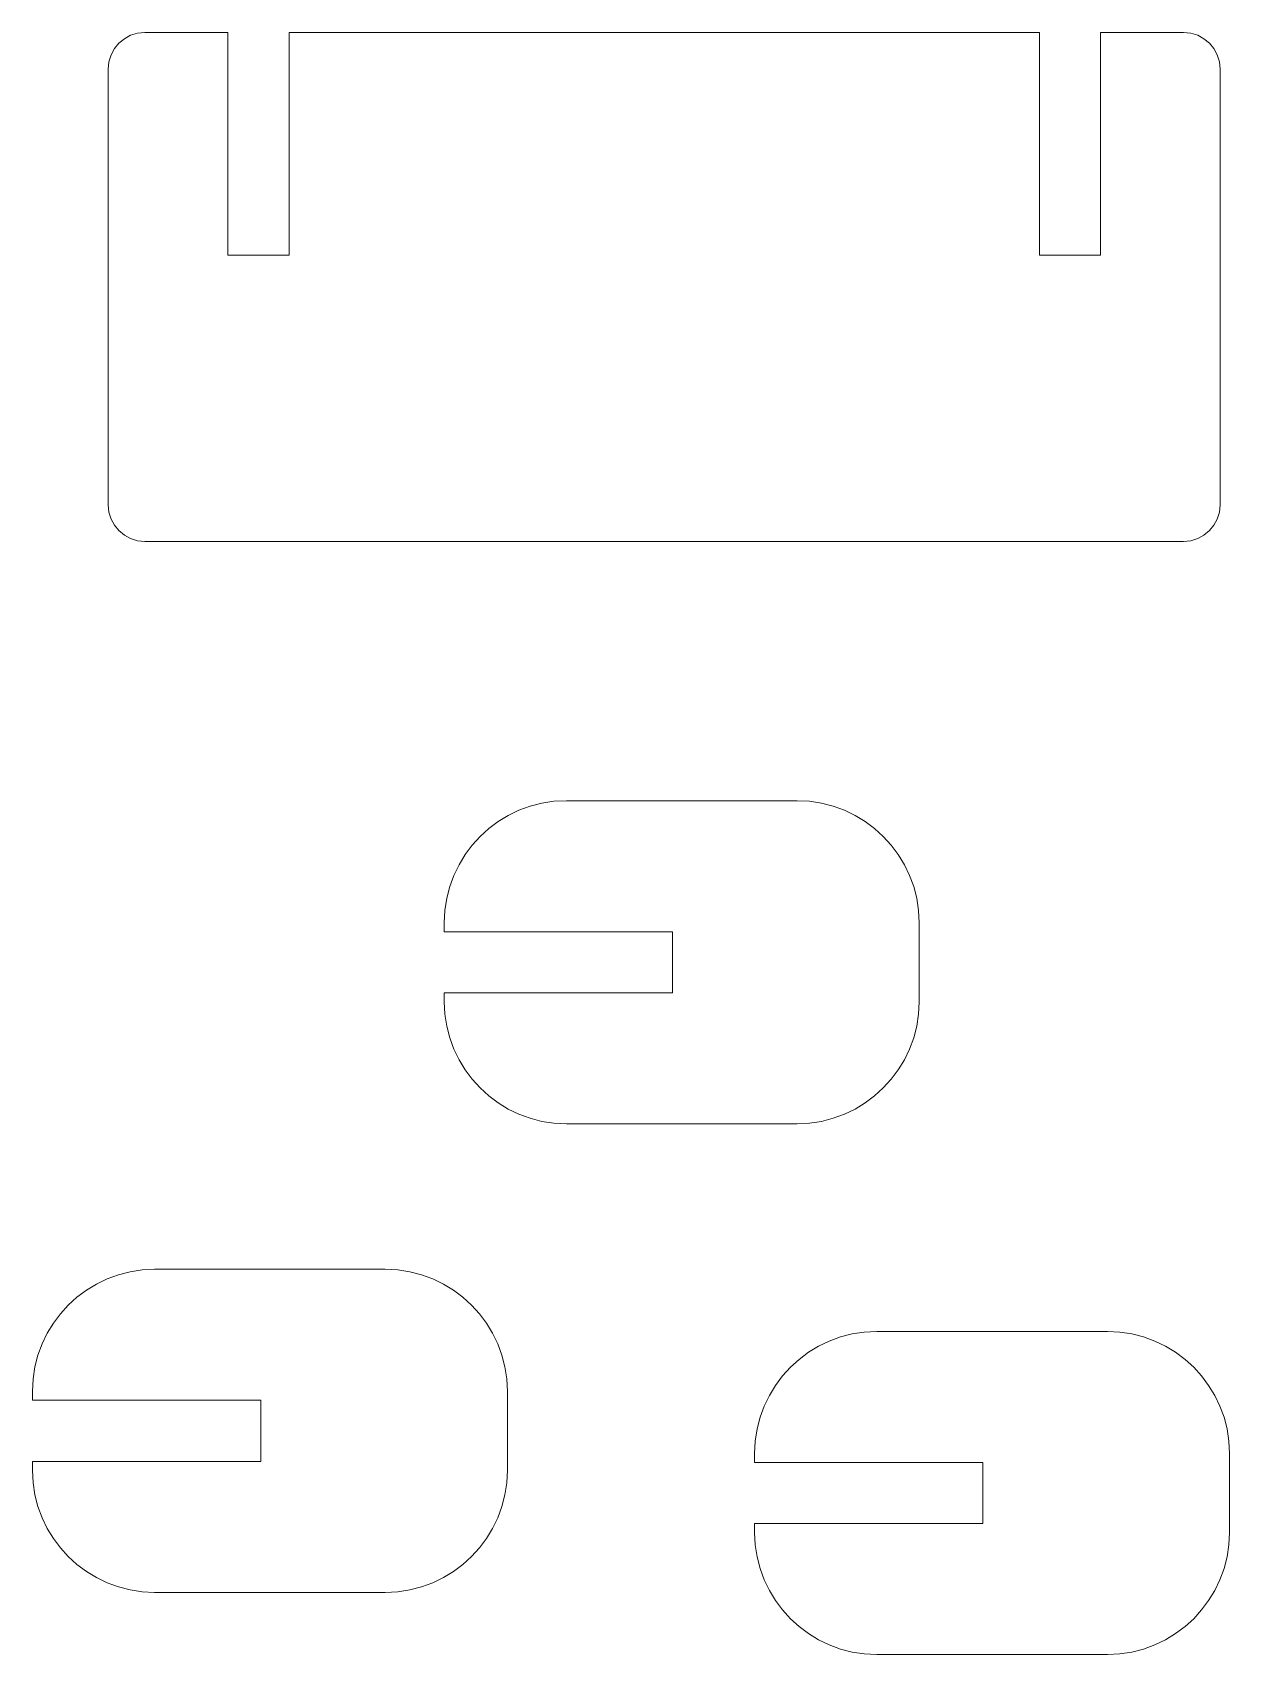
# Model space of a CAD drawing. Header units: millimetres. Extents: x -580 to 580, y -723 to 723.
# Drawn here: x 14.7 to 68.9, y 638 to 711.5 of the extents above; entities that cross this region are included whole.
import ezdxf

# ---------------------------------------------------------------- set-up
doc = ezdxf.new("R2010")
doc.units = ezdxf.units.MM
doc.header["$MEASUREMENT"] = 0
doc.layers.add('Camada 1', color=7, linetype='Continuous')

msp = doc.modelspace()

# ---------------------------------------------------------------- linework, layer by layer
at = {"layer": 'Camada 1', "color": 250, "lineweight": 9}
for points, knots in [([(66.8021, 688.4271), (66.8021, 688.4271), (19.7574, 688.4271), (19.7574, 688.4271), (19.7574, 688.4271), (19.7574, 688.4271), (19.4242, 688.4611), (19.4242, 688.4611), (19.4242, 688.4611), (19.4242, 688.4611), (19.1132, 688.558), (19.1132, 688.558), (19.1132, 688.558), (19.1132, 688.558), (18.8314, 688.7115), (18.8314, 688.7115), (18.8314, 688.7115), (18.8314, 688.7115), (18.5857, 688.9146), (18.5857, 688.9146), (18.5857, 688.9146), (18.5857, 688.9146), (18.3826, 689.1603), (18.3826, 689.1603), (18.3826, 689.1603), (18.3826, 689.1603), (18.2292, 689.4421), (18.2292, 689.4421), (18.2292, 689.4421), (18.2292, 689.4421), (18.1321, 689.753), (18.1321, 689.753), (18.1321, 689.753), (18.1321, 689.753), (18.0982, 690.0864), (18.0982, 690.0864), (18.0982, 690.0864), (18.0982, 690.0864), (18.0982, 709.8155), (18.0982, 709.8155), (18.0982, 709.8155), (18.0982, 709.8155), (18.1321, 710.1488), (18.1321, 710.1488), (18.1321, 710.1488), (18.1321, 710.1488), (18.2292, 710.4597), (18.2292, 710.4597), (18.2292, 710.4597), (18.2292, 710.4597), (18.3826, 710.7415), (18.3826, 710.7415), (18.3826, 710.7415), (18.3826, 710.7415), (18.5857, 710.9874), (18.5857, 710.9874), (18.5857, 710.9874), (18.5857, 710.9874), (18.8314, 711.1903), (18.8314, 711.1903), (18.8314, 711.1903), (18.8314, 711.1903), (19.1132, 711.3438), (19.1132, 711.3438), (19.1132, 711.3438), (19.1132, 711.3438), (19.4242, 711.4409), (19.4242, 711.4409), (19.4242, 711.4409), (19.4242, 711.4409), (19.7574, 711.4747), (19.7574, 711.4747), (19.7574, 711.4747), (19.7574, 711.4747), (23.5227, 711.4747), (23.5227, 711.4747), (23.5227, 711.4747), (23.5227, 711.4747), (23.5227, 701.3955), (23.5227, 701.3955), (23.5227, 701.3955), (23.5227, 701.3955), (26.2881, 701.3955), (26.2881, 701.3955), (26.2881, 701.3955), (26.2881, 701.3955), (26.2881, 711.4747), (26.2881, 711.4747), (26.2881, 711.4747), (26.2881, 711.4747), (60.272, 711.4747), (60.272, 711.4747), (60.272, 711.4747), (60.272, 711.4747), (60.272, 701.3955), (60.272, 701.3955), (60.272, 701.3955), (60.272, 701.3955), (63.0374, 701.3955), (63.0374, 701.3955), (63.0374, 701.3955), (63.0374, 701.3955), (63.0374, 711.4747), (63.0374, 711.4747), (63.0374, 711.4747), (63.0374, 711.4747), (66.8021, 711.4747), (66.8021, 711.4747), (66.8021, 711.4747), (66.8021, 711.4747), (67.1355, 711.4409), (67.1355, 711.4409), (67.1355, 711.4409), (67.1355, 711.4409), (67.4464, 711.3438), (67.4464, 711.3438), (67.4464, 711.3438), (67.4464, 711.3438), (67.7282, 711.1903), (67.7282, 711.1903), (67.7282, 711.1903), (67.7282, 711.1903), (67.974, 710.9874), (67.974, 710.9874), (67.974, 710.9874), (67.974, 710.9874), (68.177, 710.7415), (68.177, 710.7415), (68.177, 710.7415), (68.177, 710.7415), (68.3305, 710.4597), (68.3305, 710.4597), (68.3305, 710.4597), (68.3305, 710.4597), (68.4275, 710.1488), (68.4275, 710.1488), (68.4275, 710.1488), (68.4275, 710.1488), (68.4614, 709.8155), (68.4614, 709.8155), (68.4614, 709.8155), (68.4614, 709.8155), (68.4614, 690.0864), (68.4614, 690.0864), (68.4614, 690.0864), (68.4614, 690.0864), (68.4275, 689.753), (68.4275, 689.753), (68.4275, 689.753), (68.4275, 689.753), (68.3305, 689.4421), (68.3305, 689.4421), (68.3305, 689.4421), (68.3305, 689.4421), (68.177, 689.1603), (68.177, 689.1603), (68.177, 689.1603), (68.177, 689.1603), (67.974, 688.9146), (67.974, 688.9146), (67.974, 688.9146), (67.974, 688.9146), (67.7282, 688.7115), (67.7282, 688.7115), (67.7282, 688.7115), (67.7282, 688.7115), (67.4464, 688.558), (67.4464, 688.558), (67.4464, 688.558), (67.4464, 688.558), (67.1355, 688.4611), (67.1355, 688.4611), (67.1355, 688.4611), (67.1355, 688.4611), (66.8021, 688.4271), (66.8021, 688.4271), (66.8021, 688.4271), (66.8021, 688.4271), (66.8021, 688.4271), (66.8021, 688.4271)], [0, 0, 0, 0, 0.0217391, 0.0217391, 0.0217391, 0.0217391, 0.0434783, 0.0434783, 0.0434783, 0.0434783, 0.0652174, 0.0652174, 0.0652174, 0.0652174, 0.0869565, 0.0869565, 0.0869565, 0.0869565, 0.1086957, 0.1086957, 0.1086957, 0.1086957, 0.1304348, 0.1304348, 0.1304348, 0.1304348, 0.1521739, 0.1521739, 0.1521739, 0.1521739, 0.173913, 0.173913, 0.173913, 0.173913, 0.1956522, 0.1956522, 0.1956522, 0.1956522, 0.2173913, 0.2173913, 0.2173913, 0.2173913, 0.2391304, 0.2391304, 0.2391304, 0.2391304, 0.2608696, 0.2608696, 0.2608696, 0.2608696, 0.2826087, 0.2826087, 0.2826087, 0.2826087, 0.3043478, 0.3043478, 0.3043478, 0.3043478, 0.326087, 0.326087, 0.326087, 0.326087, 0.3478261, 0.3478261, 0.3478261, 0.3478261, 0.3695652, 0.3695652, 0.3695652, 0.3695652, 0.3913043, 0.3913043, 0.3913043, 0.3913043, 0.4130435, 0.4130435, 0.4130435, 0.4130435, 0.4347826, 0.4347826, 0.4347826, 0.4347826, 0.4565217, 0.4565217, 0.4565217, 0.4565217, 0.4782609, 0.4782609, 0.4782609, 0.4782609, 0.5, 0.5, 0.5, 0.5, 0.5217391, 0.5217391, 0.5217391, 0.5217391, 0.5434783, 0.5434783, 0.5434783, 0.5434783, 0.5652174, 0.5652174, 0.5652174, 0.5652174, 0.5869565, 0.5869565, 0.5869565, 0.5869565, 0.6086957, 0.6086957, 0.6086957, 0.6086957, 0.6304348, 0.6304348, 0.6304348, 0.6304348, 0.6521739, 0.6521739, 0.6521739, 0.6521739, 0.673913, 0.673913, 0.673913, 0.673913, 0.6956522, 0.6956522, 0.6956522, 0.6956522, 0.7173913, 0.7173913, 0.7173913, 0.7173913, 0.7391304, 0.7391304, 0.7391304, 0.7391304, 0.7608696, 0.7608696, 0.7608696, 0.7608696, 0.7826087, 0.7826087, 0.7826087, 0.7826087, 0.8043478, 0.8043478, 0.8043478, 0.8043478, 0.826087, 0.826087, 0.826087, 0.826087, 0.8478261, 0.8478261, 0.8478261, 0.8478261, 0.8695652, 0.8695652, 0.8695652, 0.8695652, 0.8913043, 0.8913043, 0.8913043, 0.8913043, 0.9130435, 0.9130435, 0.9130435, 0.9130435, 0.9347826, 0.9347826, 0.9347826, 0.9347826, 0.9565217, 0.9565217, 0.9565217, 0.9565217, 1, 1, 1, 1]), ([(33.3185, 671.1576), (33.3185, 671.1576), (33.3185, 670.7544), (33.3185, 670.7544), (33.3185, 670.7544), (33.3185, 670.7544), (43.6554, 670.7544), (43.6554, 670.7544), (43.6554, 670.7544), (43.6554, 670.7544), (43.6554, 667.9891), (43.6554, 667.9891), (43.6554, 667.9891), (43.6554, 667.9891), (33.3185, 667.9891), (33.3185, 667.9891), (33.3185, 667.9891), (33.3185, 667.9891), (33.3185, 667.5853), (33.3185, 667.5853), (33.3185, 667.5853), (33.3185, 667.5853), (33.3472, 667.0219), (33.3472, 667.0219), (33.3472, 667.0219), (33.3472, 667.0219), (33.4314, 666.4744), (33.4314, 666.4744), (33.4314, 666.4744), (33.4314, 666.4744), (33.5682, 665.9454), (33.5682, 665.9454), (33.5682, 665.9454), (33.5682, 665.9454), (33.7549, 665.4379), (33.7549, 665.4379), (33.7549, 665.4379), (33.7549, 665.4379), (33.9886, 664.9547), (33.9886, 664.9547), (33.9886, 664.9547), (33.9886, 664.9547), (34.2664, 664.4986), (34.2664, 664.4986), (34.2664, 664.4986), (34.2664, 664.4986), (34.5855, 664.0726), (34.5855, 664.0726), (34.5855, 664.0726), (34.5855, 664.0726), (34.9432, 663.6793), (34.9432, 663.6793), (34.9432, 663.6793), (34.9432, 663.6793), (35.3364, 663.3217), (35.3364, 663.3217), (35.3364, 663.3217), (35.3364, 663.3217), (35.7625, 663.0026), (35.7625, 663.0026), (35.7625, 663.0026), (35.7625, 663.0026), (36.2186, 662.7248), (36.2186, 662.7248), (36.2186, 662.7248), (36.2186, 662.7248), (36.7017, 662.4911), (36.7017, 662.4911), (36.7017, 662.4911), (36.7017, 662.4911), (37.2093, 662.3044), (37.2093, 662.3044), (37.2093, 662.3044), (37.2093, 662.3044), (37.7382, 662.1675), (37.7382, 662.1675), (37.7382, 662.1675), (37.7382, 662.1675), (38.2858, 662.0834), (38.2858, 662.0834), (38.2858, 662.0834), (38.2858, 662.0834), (38.8492, 662.0546), (38.8492, 662.0546), (38.8492, 662.0546), (38.8492, 662.0546), (49.2989, 662.0546), (49.2989, 662.0546), (49.2989, 662.0546), (49.2989, 662.0546), (49.8623, 662.0834), (49.8623, 662.0834), (49.8623, 662.0834), (49.8623, 662.0834), (50.41, 662.1675), (50.41, 662.1675), (50.41, 662.1675), (50.41, 662.1675), (50.9389, 662.3044), (50.9389, 662.3044), (50.9389, 662.3044), (50.9389, 662.3044), (51.4464, 662.4911), (51.4464, 662.4911), (51.4464, 662.4911), (51.4464, 662.4911), (51.9296, 662.7248), (51.9296, 662.7248), (51.9296, 662.7248), (51.9296, 662.7248), (52.3856, 663.0026), (52.3856, 663.0026), (52.3856, 663.0026), (52.3856, 663.0026), (52.8118, 663.3217), (52.8118, 663.3217), (52.8118, 663.3217), (52.8118, 663.3217), (53.205, 663.6793), (53.205, 663.6793), (53.205, 663.6793), (53.205, 663.6793), (53.5627, 664.0726), (53.5627, 664.0726), (53.5627, 664.0726), (53.5627, 664.0726), (53.8818, 664.4986), (53.8818, 664.4986), (53.8818, 664.4986), (53.8818, 664.4986), (54.1596, 664.9547), (54.1596, 664.9547), (54.1596, 664.9547), (54.1596, 664.9547), (54.3933, 665.4379), (54.3933, 665.4379), (54.3933, 665.4379), (54.3933, 665.4379), (54.5799, 665.9454), (54.5799, 665.9454), (54.5799, 665.9454), (54.5799, 665.9454), (54.7167, 666.4744), (54.7167, 666.4744), (54.7167, 666.4744), (54.7167, 666.4744), (54.801, 667.0219), (54.801, 667.0219), (54.801, 667.0219), (54.801, 667.0219), (54.8296, 667.5853), (54.8296, 667.5853), (54.8296, 667.5853), (54.8296, 667.5853), (54.8296, 671.1576), (54.8296, 671.1576), (54.8296, 671.1576), (54.8296, 671.1576), (54.801, 671.721), (54.801, 671.721), (54.801, 671.721), (54.801, 671.721), (54.7167, 672.2686), (54.7167, 672.2686), (54.7167, 672.2686), (54.7167, 672.2686), (54.5799, 672.7977), (54.5799, 672.7977), (54.5799, 672.7977), (54.5799, 672.7977), (54.3933, 673.3051), (54.3933, 673.3051), (54.3933, 673.3051), (54.3933, 673.3051), (54.1596, 673.7883), (54.1596, 673.7883), (54.1596, 673.7883), (54.1596, 673.7883), (53.8818, 674.2444), (53.8818, 674.2444), (53.8818, 674.2444), (53.8818, 674.2444), (53.5627, 674.6704), (53.5627, 674.6704), (53.5627, 674.6704), (53.5627, 674.6704), (53.205, 675.0637), (53.205, 675.0637), (53.205, 675.0637), (53.205, 675.0637), (52.8118, 675.4213), (52.8118, 675.4213), (52.8118, 675.4213), (52.8118, 675.4213), (52.3856, 675.7404), (52.3856, 675.7404), (52.3856, 675.7404), (52.3856, 675.7404), (51.9296, 676.0183), (51.9296, 676.0183), (51.9296, 676.0183), (51.9296, 676.0183), (51.4464, 676.2519), (51.4464, 676.2519), (51.4464, 676.2519), (51.4464, 676.2519), (50.9389, 676.4386), (50.9389, 676.4386), (50.9389, 676.4386), (50.9389, 676.4386), (50.41, 676.5755), (50.41, 676.5755), (50.41, 676.5755), (50.41, 676.5755), (49.8623, 676.6597), (49.8623, 676.6597), (49.8623, 676.6597), (49.8623, 676.6597), (49.2989, 676.6883), (49.2989, 676.6883), (49.2989, 676.6883), (49.2989, 676.6883), (38.8492, 676.6883), (38.8492, 676.6883), (38.8492, 676.6883), (38.8492, 676.6883), (38.2858, 676.6597), (38.2858, 676.6597), (38.2858, 676.6597), (38.2858, 676.6597), (37.7382, 676.5755), (37.7382, 676.5755), (37.7382, 676.5755), (37.7382, 676.5755), (37.2093, 676.4386), (37.2093, 676.4386), (37.2093, 676.4386), (37.2093, 676.4386), (36.7017, 676.2519), (36.7017, 676.2519), (36.7017, 676.2519), (36.7017, 676.2519), (36.2186, 676.0183), (36.2186, 676.0183), (36.2186, 676.0183), (36.2186, 676.0183), (35.7625, 675.7404), (35.7625, 675.7404), (35.7625, 675.7404), (35.7625, 675.7404), (35.3364, 675.4213), (35.3364, 675.4213), (35.3364, 675.4213), (35.3364, 675.4213), (34.9432, 675.0637), (34.9432, 675.0637), (34.9432, 675.0637), (34.9432, 675.0637), (34.5855, 674.6704), (34.5855, 674.6704), (34.5855, 674.6704), (34.5855, 674.6704), (34.2664, 674.2444), (34.2664, 674.2444), (34.2664, 674.2444), (34.2664, 674.2444), (33.9886, 673.7883), (33.9886, 673.7883), (33.9886, 673.7883), (33.9886, 673.7883), (33.7549, 673.3051), (33.7549, 673.3051), (33.7549, 673.3051), (33.7549, 673.3051), (33.5682, 672.7977), (33.5682, 672.7977), (33.5682, 672.7977), (33.5682, 672.7977), (33.4314, 672.2686), (33.4314, 672.2686), (33.4314, 672.2686), (33.4314, 672.2686), (33.3472, 671.721), (33.3472, 671.721), (33.3472, 671.721), (33.3472, 671.721), (33.3185, 671.1576), (33.3185, 671.1576), (33.3185, 671.1576), (33.3185, 671.1576), (33.3185, 671.1576), (33.3185, 671.1576)], [0, 0, 0, 0, 0.0135135, 0.0135135, 0.0135135, 0.0135135, 0.027027, 0.027027, 0.027027, 0.027027, 0.0405405, 0.0405405, 0.0405405, 0.0405405, 0.0540541, 0.0540541, 0.0540541, 0.0540541, 0.0675676, 0.0675676, 0.0675676, 0.0675676, 0.0810811, 0.0810811, 0.0810811, 0.0810811, 0.0945946, 0.0945946, 0.0945946, 0.0945946, 0.1081081, 0.1081081, 0.1081081, 0.1081081, 0.1216216, 0.1216216, 0.1216216, 0.1216216, 0.1351351, 0.1351351, 0.1351351, 0.1351351, 0.1486486, 0.1486486, 0.1486486, 0.1486486, 0.1621622, 0.1621622, 0.1621622, 0.1621622, 0.1756757, 0.1756757, 0.1756757, 0.1756757, 0.1891892, 0.1891892, 0.1891892, 0.1891892, 0.2027027, 0.2027027, 0.2027027, 0.2027027, 0.2162162, 0.2162162, 0.2162162, 0.2162162, 0.2297297, 0.2297297, 0.2297297, 0.2297297, 0.2432432, 0.2432432, 0.2432432, 0.2432432, 0.2567568, 0.2567568, 0.2567568, 0.2567568, 0.2702703, 0.2702703, 0.2702703, 0.2702703, 0.2837838, 0.2837838, 0.2837838, 0.2837838, 0.2972973, 0.2972973, 0.2972973, 0.2972973, 0.3108108, 0.3108108, 0.3108108, 0.3108108, 0.3243243, 0.3243243, 0.3243243, 0.3243243, 0.3378378, 0.3378378, 0.3378378, 0.3378378, 0.3513514, 0.3513514, 0.3513514, 0.3513514, 0.3648649, 0.3648649, 0.3648649, 0.3648649, 0.3783784, 0.3783784, 0.3783784, 0.3783784, 0.3918919, 0.3918919, 0.3918919, 0.3918919, 0.4054054, 0.4054054, 0.4054054, 0.4054054, 0.4189189, 0.4189189, 0.4189189, 0.4189189, 0.4324324, 0.4324324, 0.4324324, 0.4324324, 0.4459459, 0.4459459, 0.4459459, 0.4459459, 0.4594595, 0.4594595, 0.4594595, 0.4594595, 0.472973, 0.472973, 0.472973, 0.472973, 0.4864865, 0.4864865, 0.4864865, 0.4864865, 0.5, 0.5, 0.5, 0.5, 0.5135135, 0.5135135, 0.5135135, 0.5135135, 0.527027, 0.527027, 0.527027, 0.527027, 0.5405405, 0.5405405, 0.5405405, 0.5405405, 0.5540541, 0.5540541, 0.5540541, 0.5540541, 0.5675676, 0.5675676, 0.5675676, 0.5675676, 0.5810811, 0.5810811, 0.5810811, 0.5810811, 0.5945946, 0.5945946, 0.5945946, 0.5945946, 0.6081081, 0.6081081, 0.6081081, 0.6081081, 0.6216216, 0.6216216, 0.6216216, 0.6216216, 0.6351351, 0.6351351, 0.6351351, 0.6351351, 0.6486486, 0.6486486, 0.6486486, 0.6486486, 0.6621622, 0.6621622, 0.6621622, 0.6621622, 0.6756757, 0.6756757, 0.6756757, 0.6756757, 0.6891892, 0.6891892, 0.6891892, 0.6891892, 0.7027027, 0.7027027, 0.7027027, 0.7027027, 0.7162162, 0.7162162, 0.7162162, 0.7162162, 0.7297297, 0.7297297, 0.7297297, 0.7297297, 0.7432432, 0.7432432, 0.7432432, 0.7432432, 0.7567568, 0.7567568, 0.7567568, 0.7567568, 0.7702703, 0.7702703, 0.7702703, 0.7702703, 0.7837838, 0.7837838, 0.7837838, 0.7837838, 0.7972973, 0.7972973, 0.7972973, 0.7972973, 0.8108108, 0.8108108, 0.8108108, 0.8108108, 0.8243243, 0.8243243, 0.8243243, 0.8243243, 0.8378378, 0.8378378, 0.8378378, 0.8378378, 0.8513514, 0.8513514, 0.8513514, 0.8513514, 0.8648649, 0.8648649, 0.8648649, 0.8648649, 0.8783784, 0.8783784, 0.8783784, 0.8783784, 0.8918919, 0.8918919, 0.8918919, 0.8918919, 0.9054054, 0.9054054, 0.9054054, 0.9054054, 0.9189189, 0.9189189, 0.9189189, 0.9189189, 0.9324324, 0.9324324, 0.9324324, 0.9324324, 0.9459459, 0.9459459, 0.9459459, 0.9459459, 0.9594595, 0.9594595, 0.9594595, 0.9594595, 0.972973, 0.972973, 0.972973, 0.972973, 1, 1, 1, 1]), ([(14.6676, 649.9404), (14.6676, 649.9404), (14.6676, 649.5372), (14.6676, 649.5372), (14.6676, 649.5372), (14.6676, 649.5372), (25.0045, 649.5372), (25.0045, 649.5372), (25.0045, 649.5372), (25.0045, 649.5372), (25.0045, 646.7718), (25.0045, 646.7718), (25.0045, 646.7718), (25.0045, 646.7718), (14.6676, 646.7718), (14.6676, 646.7718), (14.6676, 646.7718), (14.6676, 646.7718), (14.6676, 646.3681), (14.6676, 646.3681), (14.6676, 646.3681), (14.6676, 646.3681), (14.6963, 645.8047), (14.6963, 645.8047), (14.6963, 645.8047), (14.6963, 645.8047), (14.7804, 645.2571), (14.7804, 645.2571), (14.7804, 645.2571), (14.7804, 645.2571), (14.9173, 644.7281), (14.9173, 644.7281), (14.9173, 644.7281), (14.9173, 644.7281), (15.104, 644.2206), (15.104, 644.2206), (15.104, 644.2206), (15.104, 644.2206), (15.3377, 643.7374), (15.3377, 643.7374), (15.3377, 643.7374), (15.3377, 643.7374), (15.6155, 643.2814), (15.6155, 643.2814), (15.6155, 643.2814), (15.6155, 643.2814), (15.9346, 642.8553), (15.9346, 642.8553), (15.9346, 642.8553), (15.9346, 642.8553), (16.2923, 642.462), (16.2923, 642.462), (16.2923, 642.462), (16.2923, 642.462), (16.6855, 642.1045), (16.6855, 642.1045), (16.6855, 642.1045), (16.6855, 642.1045), (17.1115, 641.7853), (17.1115, 641.7853), (17.1115, 641.7853), (17.1115, 641.7853), (17.5676, 641.5075), (17.5676, 641.5075), (17.5676, 641.5075), (17.5676, 641.5075), (18.0508, 641.2738), (18.0508, 641.2738), (18.0508, 641.2738), (18.0508, 641.2738), (18.5584, 641.0872), (18.5584, 641.0872), (18.5584, 641.0872), (18.5584, 641.0872), (19.0873, 640.9503), (19.0873, 640.9503), (19.0873, 640.9503), (19.0873, 640.9503), (19.6349, 640.8661), (19.6349, 640.8661), (19.6349, 640.8661), (19.6349, 640.8661), (20.1983, 640.8374), (20.1983, 640.8374), (20.1983, 640.8374), (20.1983, 640.8374), (30.648, 640.8374), (30.648, 640.8374), (30.648, 640.8374), (30.648, 640.8374), (31.2114, 640.8661), (31.2114, 640.8661), (31.2114, 640.8661), (31.2114, 640.8661), (31.7591, 640.9503), (31.7591, 640.9503), (31.7591, 640.9503), (31.7591, 640.9503), (32.288, 641.0872), (32.288, 641.0872), (32.288, 641.0872), (32.288, 641.0872), (32.7955, 641.2738), (32.7955, 641.2738), (32.7955, 641.2738), (32.7955, 641.2738), (33.2787, 641.5075), (33.2787, 641.5075), (33.2787, 641.5075), (33.2787, 641.5075), (33.7347, 641.7853), (33.7347, 641.7853), (33.7347, 641.7853), (33.7347, 641.7853), (34.1608, 642.1045), (34.1608, 642.1045), (34.1608, 642.1045), (34.1608, 642.1045), (34.5541, 642.462), (34.5541, 642.462), (34.5541, 642.462), (34.5541, 642.462), (34.9116, 642.8553), (34.9116, 642.8553), (34.9116, 642.8553), (34.9116, 642.8553), (35.2309, 643.2814), (35.2309, 643.2814), (35.2309, 643.2814), (35.2309, 643.2814), (35.5087, 643.7374), (35.5087, 643.7374), (35.5087, 643.7374), (35.5087, 643.7374), (35.7423, 644.2206), (35.7423, 644.2206), (35.7423, 644.2206), (35.7423, 644.2206), (35.929, 644.7281), (35.929, 644.7281), (35.929, 644.7281), (35.929, 644.7281), (36.0658, 645.2571), (36.0658, 645.2571), (36.0658, 645.2571), (36.0658, 645.2571), (36.1501, 645.8047), (36.1501, 645.8047), (36.1501, 645.8047), (36.1501, 645.8047), (36.1787, 646.3681), (36.1787, 646.3681), (36.1787, 646.3681), (36.1787, 646.3681), (36.1787, 649.9404), (36.1787, 649.9404), (36.1787, 649.9404), (36.1787, 649.9404), (36.1501, 650.5038), (36.1501, 650.5038), (36.1501, 650.5038), (36.1501, 650.5038), (36.0658, 651.0514), (36.0658, 651.0514), (36.0658, 651.0514), (36.0658, 651.0514), (35.929, 651.5804), (35.929, 651.5804), (35.929, 651.5804), (35.929, 651.5804), (35.7423, 652.0878), (35.7423, 652.0878), (35.7423, 652.0878), (35.7423, 652.0878), (35.5087, 652.571), (35.5087, 652.571), (35.5087, 652.571), (35.5087, 652.571), (35.2309, 653.0271), (35.2309, 653.0271), (35.2309, 653.0271), (35.2309, 653.0271), (34.9116, 653.4532), (34.9116, 653.4532), (34.9116, 653.4532), (34.9116, 653.4532), (34.5541, 653.8464), (34.5541, 653.8464), (34.5541, 653.8464), (34.5541, 653.8464), (34.1608, 654.2041), (34.1608, 654.2041), (34.1608, 654.2041), (34.1608, 654.2041), (33.7347, 654.5232), (33.7347, 654.5232), (33.7347, 654.5232), (33.7347, 654.5232), (33.2787, 654.801), (33.2787, 654.801), (33.2787, 654.801), (33.2787, 654.801), (32.7955, 655.0347), (32.7955, 655.0347), (32.7955, 655.0347), (32.7955, 655.0347), (32.288, 655.2214), (32.288, 655.2214), (32.288, 655.2214), (32.288, 655.2214), (31.7591, 655.3582), (31.7591, 655.3582), (31.7591, 655.3582), (31.7591, 655.3582), (31.2114, 655.4424), (31.2114, 655.4424), (31.2114, 655.4424), (31.2114, 655.4424), (30.648, 655.4711), (30.648, 655.4711), (30.648, 655.4711), (30.648, 655.4711), (20.1983, 655.4711), (20.1983, 655.4711), (20.1983, 655.4711), (20.1983, 655.4711), (19.6349, 655.4424), (19.6349, 655.4424), (19.6349, 655.4424), (19.6349, 655.4424), (19.0873, 655.3582), (19.0873, 655.3582), (19.0873, 655.3582), (19.0873, 655.3582), (18.5584, 655.2214), (18.5584, 655.2214), (18.5584, 655.2214), (18.5584, 655.2214), (18.0508, 655.0347), (18.0508, 655.0347), (18.0508, 655.0347), (18.0508, 655.0347), (17.5676, 654.801), (17.5676, 654.801), (17.5676, 654.801), (17.5676, 654.801), (17.1115, 654.5232), (17.1115, 654.5232), (17.1115, 654.5232), (17.1115, 654.5232), (16.6855, 654.2041), (16.6855, 654.2041), (16.6855, 654.2041), (16.6855, 654.2041), (16.2923, 653.8464), (16.2923, 653.8464), (16.2923, 653.8464), (16.2923, 653.8464), (15.9346, 653.4532), (15.9346, 653.4532), (15.9346, 653.4532), (15.9346, 653.4532), (15.6155, 653.0271), (15.6155, 653.0271), (15.6155, 653.0271), (15.6155, 653.0271), (15.3377, 652.571), (15.3377, 652.571), (15.3377, 652.571), (15.3377, 652.571), (15.104, 652.0878), (15.104, 652.0878), (15.104, 652.0878), (15.104, 652.0878), (14.9173, 651.5804), (14.9173, 651.5804), (14.9173, 651.5804), (14.9173, 651.5804), (14.7804, 651.0514), (14.7804, 651.0514), (14.7804, 651.0514), (14.7804, 651.0514), (14.6963, 650.5038), (14.6963, 650.5038), (14.6963, 650.5038), (14.6963, 650.5038), (14.6676, 649.9404), (14.6676, 649.9404), (14.6676, 649.9404), (14.6676, 649.9404), (14.6676, 649.9404), (14.6676, 649.9404)], [0, 0, 0, 0, 0.0135135, 0.0135135, 0.0135135, 0.0135135, 0.027027, 0.027027, 0.027027, 0.027027, 0.0405405, 0.0405405, 0.0405405, 0.0405405, 0.0540541, 0.0540541, 0.0540541, 0.0540541, 0.0675676, 0.0675676, 0.0675676, 0.0675676, 0.0810811, 0.0810811, 0.0810811, 0.0810811, 0.0945946, 0.0945946, 0.0945946, 0.0945946, 0.1081081, 0.1081081, 0.1081081, 0.1081081, 0.1216216, 0.1216216, 0.1216216, 0.1216216, 0.1351351, 0.1351351, 0.1351351, 0.1351351, 0.1486486, 0.1486486, 0.1486486, 0.1486486, 0.1621622, 0.1621622, 0.1621622, 0.1621622, 0.1756757, 0.1756757, 0.1756757, 0.1756757, 0.1891892, 0.1891892, 0.1891892, 0.1891892, 0.2027027, 0.2027027, 0.2027027, 0.2027027, 0.2162162, 0.2162162, 0.2162162, 0.2162162, 0.2297297, 0.2297297, 0.2297297, 0.2297297, 0.2432432, 0.2432432, 0.2432432, 0.2432432, 0.2567568, 0.2567568, 0.2567568, 0.2567568, 0.2702703, 0.2702703, 0.2702703, 0.2702703, 0.2837838, 0.2837838, 0.2837838, 0.2837838, 0.2972973, 0.2972973, 0.2972973, 0.2972973, 0.3108108, 0.3108108, 0.3108108, 0.3108108, 0.3243243, 0.3243243, 0.3243243, 0.3243243, 0.3378378, 0.3378378, 0.3378378, 0.3378378, 0.3513514, 0.3513514, 0.3513514, 0.3513514, 0.3648649, 0.3648649, 0.3648649, 0.3648649, 0.3783784, 0.3783784, 0.3783784, 0.3783784, 0.3918919, 0.3918919, 0.3918919, 0.3918919, 0.4054054, 0.4054054, 0.4054054, 0.4054054, 0.4189189, 0.4189189, 0.4189189, 0.4189189, 0.4324324, 0.4324324, 0.4324324, 0.4324324, 0.4459459, 0.4459459, 0.4459459, 0.4459459, 0.4594595, 0.4594595, 0.4594595, 0.4594595, 0.472973, 0.472973, 0.472973, 0.472973, 0.4864865, 0.4864865, 0.4864865, 0.4864865, 0.5, 0.5, 0.5, 0.5, 0.5135135, 0.5135135, 0.5135135, 0.5135135, 0.527027, 0.527027, 0.527027, 0.527027, 0.5405405, 0.5405405, 0.5405405, 0.5405405, 0.5540541, 0.5540541, 0.5540541, 0.5540541, 0.5675676, 0.5675676, 0.5675676, 0.5675676, 0.5810811, 0.5810811, 0.5810811, 0.5810811, 0.5945946, 0.5945946, 0.5945946, 0.5945946, 0.6081081, 0.6081081, 0.6081081, 0.6081081, 0.6216216, 0.6216216, 0.6216216, 0.6216216, 0.6351351, 0.6351351, 0.6351351, 0.6351351, 0.6486486, 0.6486486, 0.6486486, 0.6486486, 0.6621622, 0.6621622, 0.6621622, 0.6621622, 0.6756757, 0.6756757, 0.6756757, 0.6756757, 0.6891892, 0.6891892, 0.6891892, 0.6891892, 0.7027027, 0.7027027, 0.7027027, 0.7027027, 0.7162162, 0.7162162, 0.7162162, 0.7162162, 0.7297297, 0.7297297, 0.7297297, 0.7297297, 0.7432432, 0.7432432, 0.7432432, 0.7432432, 0.7567568, 0.7567568, 0.7567568, 0.7567568, 0.7702703, 0.7702703, 0.7702703, 0.7702703, 0.7837838, 0.7837838, 0.7837838, 0.7837838, 0.7972973, 0.7972973, 0.7972973, 0.7972973, 0.8108108, 0.8108108, 0.8108108, 0.8108108, 0.8243243, 0.8243243, 0.8243243, 0.8243243, 0.8378378, 0.8378378, 0.8378378, 0.8378378, 0.8513514, 0.8513514, 0.8513514, 0.8513514, 0.8648649, 0.8648649, 0.8648649, 0.8648649, 0.8783784, 0.8783784, 0.8783784, 0.8783784, 0.8918919, 0.8918919, 0.8918919, 0.8918919, 0.9054054, 0.9054054, 0.9054054, 0.9054054, 0.9189189, 0.9189189, 0.9189189, 0.9189189, 0.9324324, 0.9324324, 0.9324324, 0.9324324, 0.9459459, 0.9459459, 0.9459459, 0.9459459, 0.9594595, 0.9594595, 0.9594595, 0.9594595, 0.972973, 0.972973, 0.972973, 0.972973, 1, 1, 1, 1]), ([(47.3758, 647.1262), (47.3758, 647.1262), (47.3758, 646.723), (47.3758, 646.723), (47.3758, 646.723), (47.3758, 646.723), (57.7127, 646.723), (57.7127, 646.723), (57.7127, 646.723), (57.7127, 646.723), (57.7127, 643.9576), (57.7127, 643.9576), (57.7127, 643.9576), (57.7127, 643.9576), (47.3758, 643.9576), (47.3758, 643.9576), (47.3758, 643.9576), (47.3758, 643.9576), (47.3758, 643.5539), (47.3758, 643.5539), (47.3758, 643.5539), (47.3758, 643.5539), (47.4045, 642.9905), (47.4045, 642.9905), (47.4045, 642.9905), (47.4045, 642.9905), (47.4887, 642.4429), (47.4887, 642.4429), (47.4887, 642.4429), (47.4887, 642.4429), (47.6255, 641.9139), (47.6255, 641.9139), (47.6255, 641.9139), (47.6255, 641.9139), (47.8122, 641.4064), (47.8122, 641.4064), (47.8122, 641.4064), (47.8122, 641.4064), (48.0459, 640.9232), (48.0459, 640.9232), (48.0459, 640.9232), (48.0459, 640.9232), (48.3237, 640.4672), (48.3237, 640.4672), (48.3237, 640.4672), (48.3237, 640.4672), (48.6428, 640.0411), (48.6428, 640.0411), (48.6428, 640.0411), (48.6428, 640.0411), (49.0005, 639.6478), (49.0005, 639.6478), (49.0005, 639.6478), (49.0005, 639.6478), (49.3937, 639.2902), (49.3937, 639.2902), (49.3937, 639.2902), (49.3937, 639.2902), (49.8198, 638.9711), (49.8198, 638.9711), (49.8198, 638.9711), (49.8198, 638.9711), (50.2758, 638.6933), (50.2758, 638.6933), (50.2758, 638.6933), (50.2758, 638.6933), (50.759, 638.4596), (50.759, 638.4596), (50.759, 638.4596), (50.759, 638.4596), (51.2666, 638.273), (51.2666, 638.273), (51.2666, 638.273), (51.2666, 638.273), (51.7955, 638.1361), (51.7955, 638.1361), (51.7955, 638.1361), (51.7955, 638.1361), (52.3431, 638.0519), (52.3431, 638.0519), (52.3431, 638.0519), (52.3431, 638.0519), (52.9065, 638.0232), (52.9065, 638.0232), (52.9065, 638.0232), (52.9065, 638.0232), (63.3562, 638.0232), (63.3562, 638.0232), (63.3562, 638.0232), (63.3562, 638.0232), (63.9196, 638.0519), (63.9196, 638.0519), (63.9196, 638.0519), (63.9196, 638.0519), (64.4673, 638.1361), (64.4673, 638.1361), (64.4673, 638.1361), (64.4673, 638.1361), (64.9962, 638.273), (64.9962, 638.273), (64.9962, 638.273), (64.9962, 638.273), (65.5037, 638.4596), (65.5037, 638.4596), (65.5037, 638.4596), (65.5037, 638.4596), (65.9869, 638.6933), (65.9869, 638.6933), (65.9869, 638.6933), (65.9869, 638.6933), (66.4429, 638.9711), (66.4429, 638.9711), (66.4429, 638.9711), (66.4429, 638.9711), (66.8691, 639.2902), (66.8691, 639.2902), (66.8691, 639.2902), (66.8691, 639.2902), (67.2623, 639.6478), (67.2623, 639.6478), (67.2623, 639.6478), (67.2623, 639.6478), (67.62, 640.0411), (67.62, 640.0411), (67.62, 640.0411), (67.62, 640.0411), (67.9391, 640.4672), (67.9391, 640.4672), (67.9391, 640.4672), (67.9391, 640.4672), (68.2169, 640.9232), (68.2169, 640.9232), (68.2169, 640.9232), (68.2169, 640.9232), (68.4506, 641.4064), (68.4506, 641.4064), (68.4506, 641.4064), (68.4506, 641.4064), (68.6372, 641.9139), (68.6372, 641.9139), (68.6372, 641.9139), (68.6372, 641.9139), (68.774, 642.4429), (68.774, 642.4429), (68.774, 642.4429), (68.774, 642.4429), (68.8583, 642.9905), (68.8583, 642.9905), (68.8583, 642.9905), (68.8583, 642.9905), (68.8869, 643.5539), (68.8869, 643.5539), (68.8869, 643.5539), (68.8869, 643.5539), (68.8869, 647.1262), (68.8869, 647.1262), (68.8869, 647.1262), (68.8869, 647.1262), (68.8583, 647.6895), (68.8583, 647.6895), (68.8583, 647.6895), (68.8583, 647.6895), (68.774, 648.2372), (68.774, 648.2372), (68.774, 648.2372), (68.774, 648.2372), (68.6372, 648.7662), (68.6372, 648.7662), (68.6372, 648.7662), (68.6372, 648.7662), (68.4506, 649.2736), (68.4506, 649.2736), (68.4506, 649.2736), (68.4506, 649.2736), (68.2169, 649.7568), (68.2169, 649.7568), (68.2169, 649.7568), (68.2169, 649.7568), (67.9391, 650.2129), (67.9391, 650.2129), (67.9391, 650.2129), (67.9391, 650.2129), (67.62, 650.639), (67.62, 650.639), (67.62, 650.639), (67.62, 650.639), (67.2623, 651.0322), (67.2623, 651.0322), (67.2623, 651.0322), (67.2623, 651.0322), (66.8691, 651.3899), (66.8691, 651.3899), (66.8691, 651.3899), (66.8691, 651.3899), (66.4429, 651.709), (66.4429, 651.709), (66.4429, 651.709), (66.4429, 651.709), (65.9869, 651.9868), (65.9869, 651.9868), (65.9869, 651.9868), (65.9869, 651.9868), (65.5037, 652.2205), (65.5037, 652.2205), (65.5037, 652.2205), (65.5037, 652.2205), (64.9962, 652.4071), (64.9962, 652.4071), (64.9962, 652.4071), (64.9962, 652.4071), (64.4673, 652.544), (64.4673, 652.544), (64.4673, 652.544), (64.4673, 652.544), (63.9196, 652.6282), (63.9196, 652.6282), (63.9196, 652.6282), (63.9196, 652.6282), (63.3562, 652.6569), (63.3562, 652.6569), (63.3562, 652.6569), (63.3562, 652.6569), (52.9065, 652.6569), (52.9065, 652.6569), (52.9065, 652.6569), (52.9065, 652.6569), (52.3431, 652.6282), (52.3431, 652.6282), (52.3431, 652.6282), (52.3431, 652.6282), (51.7955, 652.544), (51.7955, 652.544), (51.7955, 652.544), (51.7955, 652.544), (51.2666, 652.4071), (51.2666, 652.4071), (51.2666, 652.4071), (51.2666, 652.4071), (50.759, 652.2205), (50.759, 652.2205), (50.759, 652.2205), (50.759, 652.2205), (50.2758, 651.9868), (50.2758, 651.9868), (50.2758, 651.9868), (50.2758, 651.9868), (49.8198, 651.709), (49.8198, 651.709), (49.8198, 651.709), (49.8198, 651.709), (49.3937, 651.3899), (49.3937, 651.3899), (49.3937, 651.3899), (49.3937, 651.3899), (49.0005, 651.0322), (49.0005, 651.0322), (49.0005, 651.0322), (49.0005, 651.0322), (48.6428, 650.639), (48.6428, 650.639), (48.6428, 650.639), (48.6428, 650.639), (48.3237, 650.2129), (48.3237, 650.2129), (48.3237, 650.2129), (48.3237, 650.2129), (48.0459, 649.7568), (48.0459, 649.7568), (48.0459, 649.7568), (48.0459, 649.7568), (47.8122, 649.2736), (47.8122, 649.2736), (47.8122, 649.2736), (47.8122, 649.2736), (47.6255, 648.7662), (47.6255, 648.7662), (47.6255, 648.7662), (47.6255, 648.7662), (47.4887, 648.2372), (47.4887, 648.2372), (47.4887, 648.2372), (47.4887, 648.2372), (47.4045, 647.6895), (47.4045, 647.6895), (47.4045, 647.6895), (47.4045, 647.6895), (47.3758, 647.1262), (47.3758, 647.1262), (47.3758, 647.1262), (47.3758, 647.1262), (47.3758, 647.1262), (47.3758, 647.1262)], [0, 0, 0, 0, 0.0135135, 0.0135135, 0.0135135, 0.0135135, 0.027027, 0.027027, 0.027027, 0.027027, 0.0405405, 0.0405405, 0.0405405, 0.0405405, 0.0540541, 0.0540541, 0.0540541, 0.0540541, 0.0675676, 0.0675676, 0.0675676, 0.0675676, 0.0810811, 0.0810811, 0.0810811, 0.0810811, 0.0945946, 0.0945946, 0.0945946, 0.0945946, 0.1081081, 0.1081081, 0.1081081, 0.1081081, 0.1216216, 0.1216216, 0.1216216, 0.1216216, 0.1351351, 0.1351351, 0.1351351, 0.1351351, 0.1486486, 0.1486486, 0.1486486, 0.1486486, 0.1621622, 0.1621622, 0.1621622, 0.1621622, 0.1756757, 0.1756757, 0.1756757, 0.1756757, 0.1891892, 0.1891892, 0.1891892, 0.1891892, 0.2027027, 0.2027027, 0.2027027, 0.2027027, 0.2162162, 0.2162162, 0.2162162, 0.2162162, 0.2297297, 0.2297297, 0.2297297, 0.2297297, 0.2432432, 0.2432432, 0.2432432, 0.2432432, 0.2567568, 0.2567568, 0.2567568, 0.2567568, 0.2702703, 0.2702703, 0.2702703, 0.2702703, 0.2837838, 0.2837838, 0.2837838, 0.2837838, 0.2972973, 0.2972973, 0.2972973, 0.2972973, 0.3108108, 0.3108108, 0.3108108, 0.3108108, 0.3243243, 0.3243243, 0.3243243, 0.3243243, 0.3378378, 0.3378378, 0.3378378, 0.3378378, 0.3513514, 0.3513514, 0.3513514, 0.3513514, 0.3648649, 0.3648649, 0.3648649, 0.3648649, 0.3783784, 0.3783784, 0.3783784, 0.3783784, 0.3918919, 0.3918919, 0.3918919, 0.3918919, 0.4054054, 0.4054054, 0.4054054, 0.4054054, 0.4189189, 0.4189189, 0.4189189, 0.4189189, 0.4324324, 0.4324324, 0.4324324, 0.4324324, 0.4459459, 0.4459459, 0.4459459, 0.4459459, 0.4594595, 0.4594595, 0.4594595, 0.4594595, 0.472973, 0.472973, 0.472973, 0.472973, 0.4864865, 0.4864865, 0.4864865, 0.4864865, 0.5, 0.5, 0.5, 0.5, 0.5135135, 0.5135135, 0.5135135, 0.5135135, 0.527027, 0.527027, 0.527027, 0.527027, 0.5405405, 0.5405405, 0.5405405, 0.5405405, 0.5540541, 0.5540541, 0.5540541, 0.5540541, 0.5675676, 0.5675676, 0.5675676, 0.5675676, 0.5810811, 0.5810811, 0.5810811, 0.5810811, 0.5945946, 0.5945946, 0.5945946, 0.5945946, 0.6081081, 0.6081081, 0.6081081, 0.6081081, 0.6216216, 0.6216216, 0.6216216, 0.6216216, 0.6351351, 0.6351351, 0.6351351, 0.6351351, 0.6486486, 0.6486486, 0.6486486, 0.6486486, 0.6621622, 0.6621622, 0.6621622, 0.6621622, 0.6756757, 0.6756757, 0.6756757, 0.6756757, 0.6891892, 0.6891892, 0.6891892, 0.6891892, 0.7027027, 0.7027027, 0.7027027, 0.7027027, 0.7162162, 0.7162162, 0.7162162, 0.7162162, 0.7297297, 0.7297297, 0.7297297, 0.7297297, 0.7432432, 0.7432432, 0.7432432, 0.7432432, 0.7567568, 0.7567568, 0.7567568, 0.7567568, 0.7702703, 0.7702703, 0.7702703, 0.7702703, 0.7837838, 0.7837838, 0.7837838, 0.7837838, 0.7972973, 0.7972973, 0.7972973, 0.7972973, 0.8108108, 0.8108108, 0.8108108, 0.8108108, 0.8243243, 0.8243243, 0.8243243, 0.8243243, 0.8378378, 0.8378378, 0.8378378, 0.8378378, 0.8513514, 0.8513514, 0.8513514, 0.8513514, 0.8648649, 0.8648649, 0.8648649, 0.8648649, 0.8783784, 0.8783784, 0.8783784, 0.8783784, 0.8918919, 0.8918919, 0.8918919, 0.8918919, 0.9054054, 0.9054054, 0.9054054, 0.9054054, 0.9189189, 0.9189189, 0.9189189, 0.9189189, 0.9324324, 0.9324324, 0.9324324, 0.9324324, 0.9459459, 0.9459459, 0.9459459, 0.9459459, 0.9594595, 0.9594595, 0.9594595, 0.9594595, 0.972973, 0.972973, 0.972973, 0.972973, 1, 1, 1, 1])]:
    msp.add_open_spline(points, degree=3, knots=knots, dxfattribs=at)

doc.saveas('drawing.dxf')
